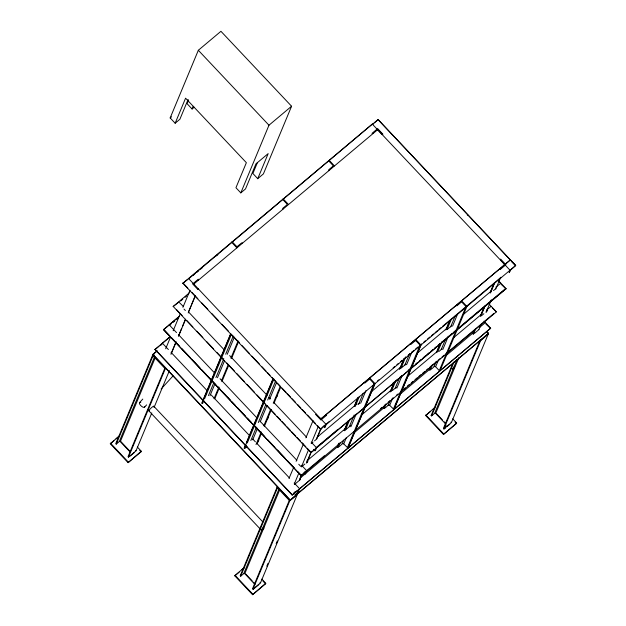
<?xml version="1.0" encoding="UTF-8"?>
<svg xmlns="http://www.w3.org/2000/svg" width="626" height="626" viewBox="0 0 626 626"><rect width="100%" height="100%" fill="white"/><g stroke="black" fill="none" stroke-linecap="round" stroke-linejoin="round"><path stroke-width="0.94" d="M169.356 325.371L169.184 324.824L176.54 332.625M372.47 124.277L378.12 119.535L515.699 265.487L510.691 269.939L509.212 272.67L510.049 270.229L372.313 124.104L188.59 278.875M179.67 316.02L163.496 329.683L168.097 325.943M189.31 292.866L173.136 306.529L177.995 302.788M163.503 329.644L301.255 475.815L496.395 311.865L489.094 304.119M498.726 280.972L506.035 288.719L310.895 452.668L315.7 448.811L314.956 450.79L315.449 450.47L316.56 447.793L311.216 442.12M188.496 278.445L326.232 424.569C321.404 434.037 330.051 418.058 320.582 429.311L515.699 265.487M170.17 117.938L198.332 50.276L220.939 31.3L291.575 106.24L263.405 173.903L257.748 178.653L268.171 153.613L255.948 163.871L245.525 188.919L240.807 192.878L235.947 187.722L246.37 162.682L185.578 98.188L175.155 123.228L170.17 117.938L171.516 116.812M188.058 99.589L179.873 119.269L175.155 123.228M188.598 100.137L187.111 103.72L192.096 109.002L194.216 107.226M192.096 109.002L193.207 106.318M137.337 447.027L141.296 451.221L141.069 451.761L128.103 462.645L110.301 443.756L119.167 435.962M157.149 350.709L152.955 354.347L115.787 443.638L116.225 444.116L119.3 441.533L120.176 441.494L130.521 452.434M289.29 500.393L252.528 588.714L252.974 589.183L290.143 499.892C295.104 498.296 304.619 482.677 292.146 495.072L154.958 349.527L170.577 336.248M372.313 124.104L182.823 283.312L187.675 279.486M116.225 444.116L152.994 355.787M119.3 441.533L154.567 356.812M120.325 441.612L155.209 357.798M161.625 344.918L162.361 343.142L168.386 349.535M165.679 348.752L170.554 337.046M173.175 330.747L180.296 313.642M182.917 307.343L190.038 290.237M164.818 368.338L128.048 456.659L128.494 457.129L136.03 450.806L151.789 412.949M171.172 353.502L175.296 343.604M178.668 335.497L181.665 328.298M182.416 326.498L185.413 319.299M188.786 311.192L191.032 305.793M191.783 303.993L194.78 296.794M170.976 354.371L176.227 341.765M178.473 336.365L185.593 319.26M188.215 312.961L195.335 295.855M128.494 457.129L165.561 368.096M128.103 462.645L141.296 451.221M240.807 192.878L268.969 125.216L291.575 106.24M154.035 407.542L169.419 370.592M257.349 162.768L252.888 173.496L257.865 178.786M201.752 403.152L230.603 333.838M203.035 400.617L202.151 403.473M203.786 398.817L230.759 334.01L231.284 334.182M202.675 403.379L203.802 400.679M204.545 398.879L231.15 334.965M208.45 395.609L213.693 383.002M215.939 377.603L223.811 358.698M225.681 354.199L233.177 336.193M209.984 395.734L214.851 384.028M217.472 377.728L224.593 360.623M227.215 354.324L234.335 337.218M214.014 398.707L218.881 387.009M221.502 380.702L228.247 364.504M230.869 358.197L237.99 341.1M214.781 398.77L219.272 387.971M221.894 381.664L228.639 365.467M231.636 358.26L238.756 341.154M244.132 448.114L245.627 444.515M246.378 442.715L272.983 378.8L273.906 379.027M244.289 448.279L273.139 378.965M246.182 445.642L245.056 448.341L244.531 448.435M247.301 442.942L273.531 379.927M250.83 440.571L256.449 427.065M258.327 422.566L265.815 404.56M267.693 400.061L275.557 381.156M252.74 439.788L257.607 428.09M260.228 421.791L266.973 405.585M269.595 399.286L276.715 382.181M256.018 444.57L261.261 431.971M263.882 425.664L270.628 409.467M273.257 403.16L280.002 386.962M257.161 443.732L261.652 432.926M264.274 426.627L271.394 409.521M274.024 403.222L280.761 387.017M258.076 441.792L258.828 439.992M267.443 419.287L268.194 417.487M276.809 396.782L277.561 394.983M261.809 579.081L265.768 583.283L265.549 583.815L252.583 594.7L234.773 575.81L243.639 568.017M255.001 584.488L244.656 573.549L243.78 573.588L240.705 576.17L240.259 575.693L277.318 486.66M240.705 576.17L277.467 487.85M243.78 573.588L261.785 530.324M262.912 527.624L279.04 488.875M244.797 573.666L279.689 489.853M288.985 478.436L293.657 467.473M296.114 461.299L303.414 444.022M305.879 437.848L313.008 420.711M320.966 418.864L510.393 259.876L320.935 418.95M294.283 484.055L298.782 473.233M301.411 466.918L308.548 449.781M311.177 443.474L318.305 426.337M292.146 495.072L490.674 328.22L484.031 321.169M299.768 479.14L301.646 474.633M306.904 462.011L311.036 452.089M316.662 438.56L320.418 429.538M299.557 480.212L301.81 474.805M306.685 463.076L311.568 451.354M316.826 438.724L320.95 428.81M252.583 594.7L265.768 583.283M266.817 566.162L267.944 563.463M276.191 543.634L277.318 540.927M297.334 494.024L299.557 488.687L294.204 483.006M252.974 589.183L260.51 582.861L297.569 493.828M338.885 443.231C335.231 449.828 339.402 446.745 342.203 443.803L343.705 440.188M344.144 430.594L348.275 420.656M354.293 406.211L357.673 398.089M337.539 447.011L339.042 443.404M344.3 430.758L348.439 420.828M354.449 406.384L358.213 397.353M338.306 447.074L340.184 442.559M345.442 429.921L349.957 419.084M355.216 406.438L359.355 396.508M349.347 426.642L354.23 414.905M358.737 404.075L363.252 393.238M369.716 377.994L375.013 383.613L347.907 447.973L343.737 443.928L346.366 437.605M350.873 426.768L356.139 414.13M360.646 403.293L365.913 390.647M347.391 447.801L374.074 383.691L370.42 379.818A1.095 1.017 22.6 0 0 368.886 379.692L364.989 382.963L364.066 382.736M348.158 447.864L374.841 383.754L374.074 383.691M384.458 405.554C381.234 411.572 386.399 407.08 388.159 405.218L390.037 400.703M390.1 392.009L394.231 382.079M399.498 369.434L404.005 358.596M383.495 408.426L384.622 405.718M390.632 391.273L394.396 382.243M400.03 368.698L404.161 358.768M384.262 408.488L386.14 403.973M391.399 391.336L395.914 380.498M401.172 367.861L405.679 357.023M395.296 388.065L399.435 378.127M404.693 365.49L409.584 353.753M415.672 339.409L420.969 345.028L393.864 409.396L389.693 405.343L392.698 398.12M396.829 388.183L402.095 375.545M406.603 364.708L411.869 352.07M393.347 409.216L419.655 346.014M394.114 409.279L420.797 345.169L420.03 345.106L416.376 341.233A1.095 1.017 22.6 0 0 414.842 341.107L410.946 344.378L410.022 344.151M430.414 366.969C427.19 372.986 432.355 368.503 434.115 366.633L436.369 361.218M436.432 352.524L440.188 343.494M445.829 329.949L449.585 320.919M429.444 369.849L430.954 366.233M436.588 352.688L440.344 343.658M446.361 329.213L449.742 321.083M430.211 369.903L432.472 364.488M437.73 351.851L441.862 341.913M447.128 329.276L451.26 319.338M441.252 349.48L445.767 338.643M450.65 326.905L455.157 316.067M440.235 370.553L439.303 370.631L435.641 366.758L438.278 360.435M442.785 349.598L448.427 336.052M452.559 326.123L457.442 314.385M439.303 370.631L465.611 307.429M440.07 370.694L466.926 306.443L461.628 300.824M452.692 418.817L456.651 423.012L456.432 423.544L443.466 434.436L425.657 415.539L434.522 407.753M445.884 424.225L435.539 413.285L434.663 413.317L431.588 415.899L431.142 415.429L452.903 363.158M431.588 415.899L454.093 361.828M434.663 413.317L457.168 359.246M435.68 413.403L458.944 357.524M473.162 333.368L474.281 330.669M480.651 315.363L484.023 307.264M490.017 292.858L493.39 284.76M473.131 334.096L475.009 329.589M480.627 316.091L484.375 307.084M490.369 292.686L494.117 283.68M473.295 334.261L475.541 328.861M480.784 316.255L485.283 305.457M490.526 292.851L494.65 282.952M478.945 329.519L480.815 325.019M486.066 312.413L491.308 299.815M495.808 289.009L500.675 277.31M500.534 283.406L495.792 287.248M488.155 334.268L480.619 340.599L480.173 340.121L443.411 428.442L443.857 428.92L480.917 339.887M443.466 434.436L456.651 423.012M496.395 311.865L492.263 307.859M316.365 447.895L506.035 288.719M443.857 428.92L451.393 422.589L488.562 333.298L486.887 331.381M299.447 488.945L490.674 328.22M378.057 119.668L515.621 265.612L511.552 261.496M372.838 124.324L373.714 123.4M490.972 306.466L486.605 310.019M198.442 280.088L198.309 279.196L192.659 283.938L197.957 289.556L198.152 288.688M283.062 199.045L283.03 199.772L286.692 203.646A1.095 1.017 22.6 0 1 286.638 205.101L282.741 208.372L282.874 209.264M329.01 160.459L328.986 161.187L332.641 165.061A1.095 1.017 22.6 0 1 332.594 166.516L328.697 169.787L328.83 170.679M500.135 268.554L500.268 269.446L505.925 264.704L500.628 259.086L500.432 259.954L504.087 263.828A1.095 1.017 22.6 0 1 504.04 265.283M139.488 402.682L142.783 399.075M144.645 407.057L146.617 404.889M161.101 389.012L172.956 376.015M306.897 471.026L306.443 470.822L324.417 455.728M505.964 288.829L501.066 284.227M377.822 119.942L374.364 122.86M193.246 275.33L194.741 274.071M196.987 272.193L198.481 270.941M200.719 269.055L202.214 267.803M216.408 255.877L217.903 254.625M193.794 284.063L377.611 129.723M180.578 301.075L182.831 299.189M185.077 297.303L186.571 296.043M169.153 324.902L179.639 316.099M169.45 325.481L170.945 324.221M173.191 322.335L174.693 321.075M176.939 319.19L178.433 317.938M162.251 343.4L169.724 337.132M156.954 351.155L152.846 354.606L290.034 500.151L488.452 333.556L486.441 331.428M154.599 353.596L152.548 355.318L165.264 368.808M110.301 443.756L113.901 440.727M116.06 438.912L118.94 436.494M130.333 455.939L134.441 452.488M245.705 447.801L247.004 446.706M325.747 424.444L329.495 421.298M377.423 381.062L378.918 379.802M393.144 367.853L394.646 366.601M396.892 364.715L398.386 363.456M400.632 361.57L402.135 360.31M404.38 358.424L405.875 357.164M408.121 355.278L409.623 354.026M411.869 352.141L414.115 350.255M415.609 348.995L417.855 347.109M420.101 345.223L421.603 343.964M423.849 342.078L425.344 340.818M427.589 338.932L429.835 337.046M431.337 335.794L433.583 333.901M435.078 332.649L437.324 330.763M438.826 329.503L441.072 327.617M442.566 326.357L500.98 277.318M317.257 437.144L356.945 403.825M371.179 391.876L401.884 366.093M416.861 353.518L447.567 327.742M463.287 314.534L491.003 291.27M313.023 442.12L311.529 443.38L312.03 443.451M314.526 440.868L316.772 438.975M357.962 404.396L359.457 403.136M401.399 367.924L405.891 364.152M447.081 329.573L451.573 325.802M493.507 290.589L495.753 288.703M316.083 447.668L337.797 429.436M392.471 383.535L393.965 382.275M396.211 380.389L397.713 379.137M399.959 377.251L401.454 375.991M408.191 370.334L409.694 369.074M411.939 367.188L413.434 365.928M415.68 364.042L417.182 362.783M419.428 360.897L420.922 359.645M423.176 357.759L425.422 355.873M426.916 354.613L429.162 352.728M430.665 351.468L432.91 349.582M434.405 348.322L436.651 346.436M438.153 345.176L440.399 343.291M441.893 342.039L444.89 339.519M446.385 338.267L448.639 336.381M450.133 335.121L452.379 333.235M453.873 331.976L456.127 330.09M457.622 328.83L505.55 288.594M306.873 460.924L345.067 428.857M361.538 415.022L391.493 389.873M407.972 376.038L437.183 351.515M453.654 337.688L481.363 314.416M302.64 465.9L304.885 464.015M306.388 462.755L307.882 461.495M345.325 430.062L350.568 425.657M392.51 390.444L396.25 387.306M438.943 351.46L441.933 348.948M481.629 315.621L483.875 313.736M486.12 311.85L487.615 310.59M380.585 408.567L382.087 407.315M384.333 405.429L385.827 404.169M388.073 402.283L389.575 401.023M391.821 399.138L393.316 397.878M396.313 395.366L397.807 394.106M403.801 389.075L405.296 387.823M407.542 385.937L409.044 384.677M411.29 382.791L412.784 381.531M415.038 379.646L417.284 377.76M418.778 376.5L421.024 374.614M422.527 373.362L424.772 371.476M426.267 370.216L428.513 368.331M430.015 367.071L436.752 361.413M438.247 360.153L440.501 358.268M441.995 357.008L444.241 355.122M445.735 353.87L493.671 313.626M301.302 475.807C310.926 463.569 301.849 480.893 306.928 470.948L301.575 465.274M300.222 478.045L337.547 446.698M353.972 432.91L383.832 407.839M399.513 394.677L430.704 368.487M445.798 355.811L474.172 331.991M479.391 327.609L485.369 322.593M294.494 484.469L300.464 479.453M474.414 333.408L478.89 329.644M297.444 493.765L488.562 333.298M234.773 575.81L239.093 572.18M241.98 569.762L244.14 567.946M425.657 415.539L430.696 411.305M432.863 409.498L435.023 407.683M240.259 575.693L241.628 574.543M431.142 415.429L432.511 414.279M445.258 426.901L446.487 425.868M253.436 589.144L258.914 584.543M444.319 428.88L445.689 427.73M447.058 426.58L449.797 424.279M154.958 349.527L159.004 346.248M160.358 345.153L161.242 344.605M372.924 133.596L372 133.361L377.65 128.62L382.948 134.238L382.009 134.324L378.354 130.443A1.095 1.017 22.6 0 0 376.821 130.325M231.792 242.09L232.559 242.152L236.213 246.026A1.095 1.017 22.6 0 0 237.747 246.151L241.644 242.88L242.567 243.107M466.753 306.584L465.987 306.529L462.332 302.648A1.095 1.017 22.6 0 0 460.799 302.522L456.902 305.801L455.971 305.566M325.661 415.046L326.584 415.281L320.935 420.023L315.637 414.404L316.576 414.318M467.286 214.984L467.825 215.031M425.312 170.006L425.711 170.327M485.901 324.025L490.565 328.486M498.695 281.051L500.698 283.179M329.182 160.319L334.48 165.937M198.332 50.276L268.969 125.216M283.226 198.904L288.523 204.522M455.11 422.151L456.432 423.544M450.947 422.12L451.393 422.589M436.651 413.802L442.386 419.889M444.303 421.916L445.571 423.27M425.883 415.007L443.685 433.896M231.62 242.231L236.918 247.849M183.128 283.124L187.808 288.085M191.822 292.342L197.839 298.727M201.846 302.984L207.863 309.369M211.878 313.626L218.568 320.715M221.909 324.26L228.592 331.357M231.941 334.902L239.296 342.704M241.965 345.544L249.32 353.346M251.996 356.186L259.352 363.988M262.028 366.828L266.034 371.077M267.372 372.501L270.049 375.334M272.052 377.462L276.066 381.719M277.404 383.135L280.08 385.976M282.083 388.104L286.098 392.361M287.436 393.777L290.777 397.33M292.115 398.746L295.456 402.291M297.467 404.419L300.809 407.964M302.147 409.388L305.488 412.933M307.491 415.061L315.52 423.575M317.523 425.703L320.864 429.248M182.847 283.187L320.551 429.389M183.504 306.638L178.84 301.998M188.856 312.311L224.288 349.911M229.64 355.584L267.083 395.303M269.086 397.432L270.424 398.848M273.773 402.401L306.537 437.159M184.021 309.095L185.359 310.512M313.626 449.335L314.964 450.759M176.798 309.893L182.15 315.574M186.83 320.535L192.847 326.921M196.861 331.177L202.879 337.563M206.893 341.819L213.576 348.909M216.917 352.461L223.607 359.551M226.948 363.096L234.304 370.897M236.98 373.738L244.336 381.539M247.004 384.38L254.359 392.181M257.036 395.022L265.064 403.527M267.067 405.656L275.088 414.169M277.099 416.298L280.44 419.843M281.778 421.267L285.792 425.523M287.123 426.94L290.472 430.485M291.81 431.901L295.816 436.158M297.154 437.582L300.496 441.127M301.834 442.543L305.848 446.8M307.186 448.216L311.2 452.473M173.175 306.411L310.879 452.621M178.551 334.753L214.655 373.057M220.008 378.73L256.777 417.745M260.119 421.29L296.896 460.306M298.743 464.257L300.746 466.386M163.824 329.495L169.169 335.176M171.845 338.009L179.2 345.81M181.876 348.651L189.897 357.164M191.908 359.293L199.929 367.806M201.932 369.935L205.946 374.191M207.284 375.608L210.626 379.153M211.964 380.569L215.978 384.826M217.316 386.25L220.657 389.795M221.995 391.211L226.002 395.468M227.34 396.884L230.689 400.437M232.019 401.853L235.368 405.398M237.371 407.526L245.392 416.04M247.403 418.168L251.409 422.425M252.748 423.841L255.424 426.682M257.435 428.81L264.782 436.612M267.459 439.444L274.814 447.254M277.49 450.086L284.846 457.888M287.522 460.728L294.204 467.825M297.546 471.37L301.56 475.627M163.535 329.566L301.278 475.69M171.062 352.368L207.198 390.71M211.22 394.967L249.359 435.438M252.708 438.99L255.385 441.831M256.723 443.247L289.517 478.037M294.869 491.754L296.873 493.891M296.826 494.063L297.272 494.54L289.736 500.863L277.021 487.372M293.727 492.912L295.738 495.041M155.068 349.269L292.256 494.814M152.955 354.347L290.143 499.892M153.824 406.266L262.92 522.014M148.839 410.836L261.292 530.128M139.754 450.36L141.069 451.761M262.912 581.014L265.549 583.815M135.584 450.329L136.03 450.806M260.064 582.383L260.51 582.861M120.654 441.338L129.574 450.798M245.768 574.065L252.145 580.826M253.42 582.18L254.688 583.534M110.52 443.216L128.33 462.113M235 575.271L252.802 594.168M263.945 528.43A3.388 0.54 -43.3 0 1 261.292 530.034A3.388 0.54 -43.3 0 1 264.258 526.685M149.262 410.82A3.388 0.54 -43.3 0 1 150.843 408.269A3.388 0.54 -43.3 0 1 153.785 406.493M454.429 368.127A3.388 0.54 -43.3 0 1 452.418 369.16A3.388 0.54 -43.3 0 1 454.742 366.382M434.115 366.633A1.095 1.017 22.6 0 1 435.641 366.758M388.159 405.218A1.095 1.017 22.6 0 1 389.693 405.343M194.498 284.814A1.095 1.017 22.6 0 1 194.545 283.359M321.764 418.325A1.095 1.017 22.6 0 1 320.23 418.199M342.203 443.803A1.095 1.017 22.6 0 1 343.737 443.928M144.755 406.665A3.388 1.432 42.4 0 1 140.678 405.507A3.388 1.432 42.4 0 1 140.772 402.44"/></g></svg>
